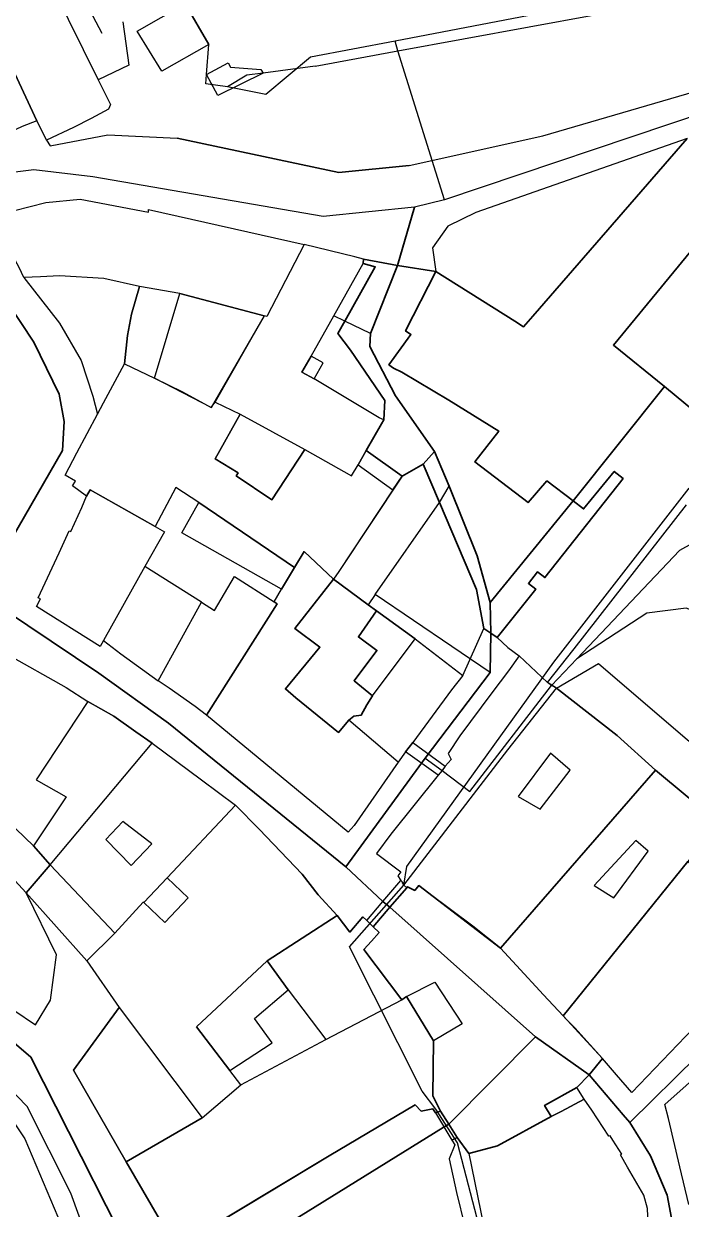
# Model space of a CAD drawing. Header units: millimetres. Extents: x 2635158 to 2636580, y 5834609 to 5836244.
# Drawn here: x 2635887.2 to 2635979, y 5835364.8 to 5835530.5 of the extents above; entities that cross this region are included whole.
import ezdxf

# ---------------------------------------------------------------- set-up
doc = ezdxf.new("R2010")
doc.units = ezdxf.units.MM
for name, color, linetype in [('IRT_OpenStreetMap_Vector geometry_amenity_parking', 44, 'Continuous'), ('IRT_OpenStreetMap_Vector geometry_barrier_fence', 90, 'Continuous'), ('IRT_OpenStreetMap_Vector geometry_barrier_guard_rail', 90, 'Continuous'), ('IRT_OpenStreetMap_Vector geometry_barrier_hedge', 90, 'Continuous'), ('IRT_OpenStreetMap_Vector geometry_barrier_wall', 90, 'Continuous'), ('IRT_OpenStreetMap_Vector geometry_building_civic', 10, 'Continuous'), ('IRT_OpenStreetMap_Vector geometry_building_industrial', 10, 'Continuous'), ('IRT_OpenStreetMap_Vector geometry_building_residential', 10, 'Continuous'), ('IRT_OpenStreetMap_Vector geometry_building_yes', 10, 'Continuous'), ('IRT_OpenStreetMap_Vector geometry_highway_corridor', 220, 'Continuous'), ('IRT_OpenStreetMap_Vector geometry_highway_residential', 220, 'Continuous'), ('IRT_OpenStreetMap_Vector geometry_highway_service', 220, 'Continuous'), ('IRT_OpenStreetMap_Vector geometry_highway_steps', 220, 'Continuous'), ('IRT_OpenStreetMap_Vector geometry_historic_castle', 20, 'Continuous'), ('IRT_OpenStreetMap_Vector geometry_landuse_forest', 60, 'Continuous'), ('IRT_OpenStreetMap_Vector geometry_landuse_grass', 60, 'Continuous'), ('IRT_OpenStreetMap_Vector geometry_leisure_garden', 82, 'Continuous'), ('IRT_OpenStreetMap_Vector geometry_leisure_outdoor_seating', 82, 'Continuous'), ('IRT_OpenStreetMap_Vector geometry_natural_wood', 72, 'Continuous'), ('IRT_OpenStreetMap_Vector geometry_unknown', 7, 'Continuous')]:
    doc.layers.add(name, color=color, linetype=linetype)
doc.layers.add('IRT_OpenStreetMap_Vector geometry_highway_footway', color=220, linetype='Continuous', lineweight=30)
doc.layers.add('IRT_OpenStreetMap_Vector geometry_highway_pedestrian', color=220, linetype='Continuous', lineweight=35)

msp = doc.modelspace()

# ---------------------------------------------------------------- linework, layer by layer
at = {"layer": 'IRT_OpenStreetMap_Vector geometry_amenity_parking'}
for points in [[(2635963.13, 5835532.67), (2635939.07, 5835528.08), (2635927.23, 5835525.83), (2635921.01, 5835520.62), (2635915.62, 5835521.69), (2635912.61, 5835522.09), (2635912.72, 5835523.43), (2635913.04, 5835527.62), (2635909.71, 5835533.3)], [(2635940.66, 5835394.54), (2635944.63, 5835396.54), (2635948.43, 5835390.75), (2635944.42, 5835388.33), (2635940.66, 5835394.54)]]:
    msp.add_lwpolyline(points, dxfattribs=at)
at = {"layer": 'IRT_OpenStreetMap_Vector geometry_barrier_fence'}
for points in [[(2635878.65, 5835418.64), (2635887.49, 5835409.03)], [(2635900.52, 5835393), (2635894.1, 5835384.24), (2635901.5, 5835371.46)]]:
    msp.add_lwpolyline(points, dxfattribs=at)
at = {"layer": 'IRT_OpenStreetMap_Vector geometry_barrier_guard_rail'}
msp.add_lwpolyline([(2635941.02, 5835510.68), (2635931.2, 5835509.7), (2635908.6, 5835514.51)], dxfattribs=at)
at = {"layer": 'IRT_OpenStreetMap_Vector geometry_barrier_hedge'}
for points in [[(2635895.97, 5835399.53), (2635887.49, 5835409.03), (2635890.87, 5835412.93)], [(2635860.66, 5835386.77), (2635858.8, 5835383.83), (2635858.02, 5835379.6), (2635858.18, 5835374.62), (2635865.89, 5835342.57), (2635868.33, 5835340.6), (2635884.99, 5835344.83), (2635888.95, 5835346.55), (2635897.78, 5835350.14), (2635898.61, 5835353.7), (2635893.74, 5835367.07), (2635887.67, 5835379.18), (2635882.16, 5835384.81), (2635876.83, 5835387.49), (2635870.63, 5835389.16), (2635864.79, 5835388.72), (2635860.66, 5835386.77)]]:
    msp.add_lwpolyline(points, dxfattribs=at)
at = {"layer": 'IRT_OpenStreetMap_Vector geometry_barrier_wall'}
for points in [[(2635888.98, 5835516.95), (2635890.37, 5835514.24), (2635890.85, 5835513.46), (2635898.92, 5835514.97), (2635908.6, 5835514.51)], [(2635930.46, 5835452.89), (2635935.29, 5835449.3), (2635936.47, 5835448.46)], [(2635951.47, 5835445.97), (2635950.43, 5835451.45)], [(2635945.41, 5835378.53), (2635946.55, 5835376.72), (2635947.74, 5835374.86)]]:
    msp.add_lwpolyline(points, dxfattribs=at)
at = {"layer": 'IRT_OpenStreetMap_Vector geometry_building_civic'}
for points in [[(2635933.89, 5835468.84), (2635935, 5835470.85), (2635937.16, 5835474.57), (2635937.48, 5835475.14), (2635936.83, 5835475.44), (2635927.75, 5835480.86), (2635926.03, 5835481.82), (2635927.35, 5835484.04), (2635930.5, 5835489.69), (2635934.6, 5835497.01), (2635934.64, 5835497.59), (2635933.42, 5835497.94), (2635926.33, 5835499.66), (2635921.13, 5835489.57), (2635920.75, 5835489.68), (2635913.93, 5835477.67), (2635913.9, 5835477.62), (2635917.42, 5835475.94), (2635926.44, 5835471.02), (2635932.95, 5835467.3), (2635933.89, 5835468.84)], [(2635912.69, 5835433.85), (2635922.6, 5835449.43), (2635922.15, 5835449.7), (2635923.2, 5835451.46), (2635925, 5835454.5), (2635926.33, 5835456.73), (2635930.46, 5835452.89), (2635925.07, 5835445.98), (2635928.55, 5835443.37), (2635923.73, 5835437.55), (2635925.2, 5835436.31), (2635931.15, 5835431.47), (2635932.6, 5835433.17), (2635933.28, 5835433.73), (2635934.32, 5835433.89), (2635935.1, 5835435.31), (2635935.9, 5835436.59), (2635941.86, 5835444.54), (2635948.53, 5835439.43), (2635946.92, 5835437.42), (2635941.52, 5835430.07), (2635940.53, 5835428.75), (2635939.47, 5835427.29), (2635933.32, 5835418.43), (2635932.49, 5835417.51), (2635912.69, 5835433.85)], [(2635961.6, 5835437.65), (2635960.92, 5835438.03), (2635960.37, 5835438.45), (2635956.37, 5835442.16), (2635954.9, 5835440.07), (2635952.55, 5835436.97), (2635948.11, 5835430.96), (2635946.45, 5835428.52), (2635946.87, 5835427.68), (2635946.07, 5835426.76), (2635945.61, 5835426.13), (2635945.08, 5835425.47), (2635938.47, 5835417.22), (2635936.48, 5835414.52), (2635939.88, 5835411.98), (2635939.43, 5835411.42), (2635939.87, 5835410.76), (2635940.09, 5835410.52), (2635940.03, 5835410.37), (2635940.3, 5835410.09), (2635954.82, 5835429.03), (2635961.6, 5835437.65)]]:
    msp.add_lwpolyline(points, dxfattribs=at)
at = {"layer": 'IRT_OpenStreetMap_Vector geometry_building_industrial'}
msp.add_lwpolyline([(2635903.02, 5835529.45), (2635909.71, 5835533.3), (2635913.04, 5835527.62), (2635906.45, 5835523.86), (2635903.02, 5835529.45)], dxfattribs=at)
at = {"layer": 'IRT_OpenStreetMap_Vector geometry_building_residential'}
for points in [[(2635877.63, 5835513.43), (2635872.97, 5835522.64), (2635866.85, 5835535.23), (2635876.31, 5835539.3), (2635878.21, 5835540.14), (2635888.98, 5835516.95), (2635886.97, 5835516.14), (2635879.01, 5835512.42), (2635878.23, 5835512.65), (2635877.63, 5835513.43)], [(2635926.33, 5835499.66), (2635921.13, 5835489.57), (2635920.75, 5835489.68), (2635909, 5835492.79), (2635903.35, 5835493.8), (2635898.38, 5835494.92), (2635892.18, 5835495.28), (2635889.5, 5835495.14), (2635887.19, 5835495.04), (2635886.52, 5835496.46), (2635884.92, 5835499.4), (2635882.96, 5835503.24), (2635885.89, 5835504.42), (2635890.25, 5835505.51), (2635895.05, 5835505.97), (2635904.6, 5835504.16), (2635904.6, 5835504.55), (2635926.33, 5835499.66)], [(2635906.85, 5835459.5), (2635904.07, 5835454.64), (2635898.33, 5835444.3), (2635897.87, 5835443.46), (2635888.97, 5835449.05), (2635889.52, 5835450.11), (2635889.2, 5835450.25), (2635892.12, 5835456.57), (2635893.52, 5835459.65), (2635893.76, 5835459.54), (2635895.28, 5835462.91), (2635895.93, 5835464.47), (2635896.46, 5835465.35), (2635905.54, 5835460.22), (2635906.85, 5835459.5)], [(2635893.08, 5835422.44), (2635888.51, 5835415.61), (2635882.24, 5835421.61), (2635884.55, 5835424.49), (2635874.24, 5835430.51), (2635879.45, 5835436.34), (2635877.23, 5835437.97), (2635880.3, 5835444.35), (2635884.66, 5835442.48), (2635893.09, 5835437.74), (2635896.12, 5835435.77), (2635888.89, 5835424.81), (2635893.08, 5835422.44)], [(2635905.13, 5835429.95), (2635902.82, 5835431.54), (2635899.78, 5835433.75), (2635896.12, 5835435.77), (2635888.89, 5835424.81), (2635893.08, 5835422.44), (2635888.51, 5835415.61), (2635890.87, 5835412.93), (2635905.13, 5835429.95)], [(2635917.49, 5835382.2), (2635915.95, 5835384.21), (2635911.29, 5835390.29), (2635921.18, 5835399.53), (2635930.95, 5835405.85), (2635928.32, 5835408.76), (2635926.05, 5835411.65), (2635920.07, 5835417.92), (2635916.76, 5835421.28), (2635907.19, 5835411.14), (2635910.13, 5835408.36), (2635906.86, 5835404.89), (2635903.93, 5835407.67), (2635903.87, 5835407.72), (2635899.91, 5835403.42), (2635895.97, 5835399.53), (2635900.52, 5835393), (2635912.08, 5835377.6), (2635917.49, 5835382.2)], [(2635979.95, 5835413.4), (2635986.72, 5835408.45), (2635981.98, 5835403.11), (2635987.81, 5835398.53), (2635982.83, 5835392.3), (2635972.12, 5835381.15), (2635970, 5835383.61), (2635968.03, 5835385.9), (2635964.16, 5835390.16), (2635962.92, 5835391.44), (2635962.52, 5835391.86), (2635979.95, 5835413.4)], [(2635934.71, 5835401.12), (2635935.76, 5835402.29), (2635936.83, 5835403.48), (2635936.01, 5835404.27), (2635935.1, 5835405.16), (2635934.56, 5835405.68), (2635932.71, 5835403.56), (2635930.95, 5835405.85), (2635921.18, 5835399.53), (2635924.1, 5835395.46), (2635929.39, 5835388.53), (2635939.98, 5835394.09), (2635934.71, 5835401.12)], [(2635940.66, 5835394.54), (2635944.42, 5835388.33), (2635944.31, 5835380.66), (2635945.41, 5835378.53), (2635944.68, 5835378.29), (2635944.35, 5835378.83), (2635942.72, 5835378.51), (2635941.87, 5835379.41), (2635929.83, 5835372.28), (2635908.48, 5835359.43), (2635901.5, 5835371.46), (2635912.08, 5835377.6), (2635917.49, 5835382.2), (2635929.39, 5835388.53), (2635939.98, 5835394.09), (2635940.66, 5835394.54)], [(2635976.74, 5835379.44), (2635982.7, 5835384.77), (2635994.3, 5835373.04), (2635980.1, 5835365.49), (2635978.82, 5835370.74), (2635977.24, 5835377.49), (2635976.74, 5835379.44)], [(2635974.56, 5835359.62), (2635974.32, 5835364.91), (2635973.81, 5835366.79), (2635971.54, 5835370.69), (2635970.53, 5835372.42), (2635970.72, 5835372.52), (2635969.5, 5835374.46), (2635969.11, 5835375.09), (2635968.94, 5835375.02), (2635966.56, 5835378.68), (2635965.49, 5835380.18), (2635962.25, 5835378.49), (2635960.87, 5835377.76), (2635953.37, 5835373.69), (2635949.36, 5835372.6), (2635947.74, 5835374.86), (2635946.97, 5835374.46), (2635947.38, 5835373.83), (2635946.6, 5835371.88), (2635947.65, 5835367.15), (2635948.8, 5835362.4)]]:
    msp.add_lwpolyline(points, dxfattribs=at)
at = {"layer": 'IRT_OpenStreetMap_Vector geometry_building_yes'}
for points in [[(2635878.21, 5835540.14), (2635888.6, 5835544.89), (2635892.72, 5835537.08), (2635892.98, 5835536.4), (2635891.26, 5835535.43), (2635897.58, 5835522.65), (2635899.29, 5835519.23), (2635899.01, 5835518.55), (2635896.58, 5835517.27), (2635894.11, 5835515.99), (2635890.37, 5835514.24), (2635888.98, 5835516.95), (2635878.21, 5835540.14)], [(2635915.71, 5835525.05), (2635916.08, 5835524.45), (2635920.29, 5835524.13), (2635920.61, 5835523.58), (2635914.27, 5835520.47), (2635912.72, 5835523.43), (2635915.71, 5835525.05)], [(2635905.46, 5835480.98), (2635909, 5835492.79), (2635903.35, 5835493.8), (2635902.21, 5835489.91), (2635901.67, 5835486.95), (2635901.23, 5835482.98), (2635905.46, 5835480.98)], [(2635894.42, 5835466.58), (2635892.94, 5835467.42), (2635894.59, 5835470.53), (2635897.49, 5835475.94), (2635898.32, 5835477.51), (2635901.23, 5835482.98), (2635905.46, 5835480.98), (2635909.35, 5835479.07), (2635913.37, 5835476.87), (2635913.9, 5835477.62), (2635917.42, 5835475.94), (2635913.9, 5835469.71), (2635917.11, 5835467.72), (2635916.87, 5835467.31), (2635921.85, 5835463.95), (2635926.44, 5835471.02), (2635932.95, 5835467.3), (2635933.89, 5835468.84), (2635938.73, 5835465.36), (2635931.19, 5835453.95), (2635930.46, 5835452.89), (2635926.33, 5835456.73), (2635925, 5835454.5), (2635911.64, 5835463.58), (2635908.41, 5835465.69), (2635905.54, 5835460.22), (2635896.46, 5835465.35), (2635895.93, 5835464.47), (2635893.99, 5835465.94), (2635894.42, 5835466.58)], [(2635929.01, 5835483.11), (2635927.35, 5835484.04), (2635926.03, 5835481.82), (2635927.75, 5835480.86), (2635929.01, 5835483.11)], [(2635940.05, 5835467.29), (2635935, 5835470.85), (2635933.89, 5835468.84), (2635938.73, 5835465.36), (2635940.05, 5835467.29)], [(2635911.64, 5835463.58), (2635925, 5835454.5), (2635923.2, 5835451.46), (2635909.26, 5835459.37), (2635911.64, 5835463.58)], [(2635912.02, 5835449.65), (2635904.07, 5835454.64), (2635898.33, 5835444.3), (2635900.72, 5835442.45), (2635905.96, 5835438.67), (2635912.02, 5835449.65)], [(2635912.69, 5835433.85), (2635911.11, 5835435.07), (2635907.48, 5835437.64), (2635905.96, 5835438.67), (2635912.02, 5835449.65), (2635913.82, 5835448.52), (2635916.61, 5835453.23), (2635922.15, 5835449.7), (2635922.6, 5835449.43), (2635912.69, 5835433.85)], [(2635941.86, 5835444.54), (2635936.47, 5835448.46), (2635933.94, 5835444.81), (2635936.52, 5835442.93), (2635933.33, 5835438.69), (2635935.9, 5835436.59), (2635941.86, 5835444.54)], [(2635941.52, 5835430.07), (2635946.07, 5835426.76), (2635945.61, 5835426.13), (2635945.08, 5835425.47), (2635940.53, 5835428.75), (2635941.52, 5835430.07)], [(2635935.1, 5835405.16), (2635937.36, 5835407.82), (2635939.87, 5835410.76), (2635940.09, 5835410.52), (2635940.03, 5835410.37), (2635940.3, 5835410.09), (2635940.7, 5835409.74), (2635938.34, 5835407.05), (2635936.01, 5835404.27), (2635935.1, 5835405.16)], [(2635921.9, 5835388.09), (2635919.41, 5835391.47), (2635924.1, 5835395.46), (2635921.18, 5835399.53), (2635911.29, 5835390.29), (2635915.95, 5835384.21), (2635921.9, 5835388.09)], [(2635944.68, 5835378.29), (2635946.97, 5835374.46), (2635947.74, 5835374.86), (2635946.55, 5835376.72), (2635945.41, 5835378.53), (2635944.68, 5835378.29)]]:
    msp.add_lwpolyline(points, dxfattribs=at)
at = {"layer": 'IRT_OpenStreetMap_Vector geometry_highway_corridor'}
for points in [[(2635944.73, 5835378.82), (2635942.85, 5835381.3), (2635932.68, 5835401.5), (2635940.3, 5835410.09), (2635940.68, 5835412.74), (2635961.25, 5835441.26), (2635980.16, 5835465.6), (2635989.69, 5835457.81), (2635994.6, 5835463.6), (2635997.42, 5835461.36), (2636010.76, 5835477.86), (2636037.98, 5835457.62), (2636060.12, 5835461.35), (2636073.02, 5835453.28), (2636082.72, 5835463.47), (2636084.85, 5835462.77)], [(2635939.47, 5835427.29), (2635932.6, 5835433.17)], [(2635947.79, 5835374.1), (2635944.73, 5835378.82)], [(2635908.9, 5835317.59), (2635911.43, 5835317.81), (2635945.31, 5835352.9), (2635949.17, 5835360.36), (2635950.54, 5835363.53), (2635947.79, 5835374.1)]]:
    msp.add_lwpolyline(points, dxfattribs=at)
at = {"layer": 'IRT_OpenStreetMap_Vector geometry_highway_footway'}
for points in [[(2635927.89, 5835524.57), (2635939.46, 5835526.71), (2635966.95, 5835531.76), (2636071.12, 5835555.39), (2636091.24, 5835560)], [(2635939.46, 5835526.71), (2635939.07, 5835528.08)], [(2635927.89, 5835524.57), (2635920.61, 5835523.58), (2635918.32, 5835523.3), (2635915.62, 5835521.69)], [(2635935.64, 5835487.21), (2635932.03, 5835488.95), (2635930.5, 5835489.69)], [(2635944.56, 5835470.74), (2635943, 5835468.93), (2635940.05, 5835467.29), (2635931.19, 5835453.95), (2635930.46, 5835452.89)], [(2635936.28, 5835450.74), (2635945.27, 5835463.59), (2635946.62, 5835465.89)], [(2635984.63, 5835460.11), (2635978.79, 5835456.87), (2635964.43, 5835441.74), (2635960.92, 5835438.03)], [(2635952.32, 5835439.84), (2635936.28, 5835450.74), (2635935.29, 5835449.3)], [(2635993.9, 5835438.7), (2635985.75, 5835446.58), (2635979.72, 5835448.84), (2635974.24, 5835448.11), (2635964.43, 5835441.74)], [(2635945.61, 5835426.13), (2635949.5, 5835423.22), (2635960.92, 5835438.03)], [(2635943.24, 5835427.86), (2635945.61, 5835426.13)]]:
    msp.add_lwpolyline(points, dxfattribs=at)
at = {"layer": 'IRT_OpenStreetMap_Vector geometry_highway_pedestrian'}
for points in [[(2635881.02, 5835450.87), (2635892.6, 5835470.88), (2635892.82, 5835474.92), (2635892.14, 5835478.74), (2635888.6, 5835485.99), (2635884.86, 5835491.64), (2635875.51, 5835508.14)], [(2635952.32, 5835439.84), (2635952.42, 5835445.33), (2635952.36, 5835449.63), (2635950.52, 5835456.16), (2635946.62, 5835465.89), (2635944.56, 5835470.74), (2635939.1, 5835478.49), (2635935.54, 5835485.39), (2635935.64, 5835487.21), (2635939.39, 5835496.7), (2635941.79, 5835504.87)], [(2635970.93, 5835466.94), (2635959.98, 5835453.1), (2635958.96, 5835453.9), (2635957.69, 5835452.29), (2635958.7, 5835451.49), (2635953.33, 5835444.71), (2635952.42, 5835445.33), (2635951.47, 5835445.97), (2635950.43, 5835451.45), (2635945.27, 5835463.59), (2635943, 5835468.93), (2635940.05, 5835467.29), (2635935, 5835470.85), (2635937.16, 5835474.57), (2635937.48, 5835475.14), (2635937.61, 5835477.86), (2635932.84, 5835484.87), (2635931.06, 5835487.2), (2635932.03, 5835488.95), (2635936.26, 5835496.54), (2635934.6, 5835497.01), (2635934.64, 5835497.59), (2635939.39, 5835496.7), (2635944.73, 5835495.89), (2635940.52, 5835487.57), (2635941.26, 5835487.07), (2635938.2, 5835482.84), (2635938.83, 5835482.36), (2635940.02, 5835481.81), (2635946.56, 5835477.92), (2635953.55, 5835473.57), (2635950.22, 5835469.26), (2635957.63, 5835463.59), (2635960.27, 5835466.6), (2635963.93, 5835463.81), (2635965.39, 5835462.7), (2635969.67, 5835467.95), (2635970.93, 5835466.94)], [(2635980.39, 5835498.74), (2635984.17, 5835495.63), (2635981.79, 5835492.76), (2635988.06, 5835487.59), (2635990.46, 5835490.45), (2635993.55, 5835487.91), (2635982.67, 5835474.86), (2635976.72, 5835479.82), (2635969.57, 5835485.6), (2635980.39, 5835498.74)], [(2635963.93, 5835463.81), (2635976.72, 5835479.82)], [(2635952.36, 5835449.63), (2635963.93, 5835463.81)], [(2635930.46, 5835452.89), (2635925.07, 5835445.98), (2635928.55, 5835443.37), (2635923.73, 5835437.55), (2635925.2, 5835436.31), (2635931.15, 5835431.47), (2635932.6, 5835433.17), (2635933.28, 5835433.73), (2635934.32, 5835433.89), (2635935.1, 5835435.31), (2635935.9, 5835436.59), (2635933.33, 5835438.69), (2635936.52, 5835442.93), (2635933.94, 5835444.81), (2635936.47, 5835448.46), (2635935.29, 5835449.3), (2635930.46, 5835452.89)], [(2635937.36, 5835407.82), (2635932.19, 5835412.66), (2635907.41, 5835432.75), (2635897.65, 5835439.76), (2635881.02, 5835450.87)], [(2635932.19, 5835412.66), (2635943.24, 5835427.86), (2635952.32, 5835439.84)], [(2635936.01, 5835404.27), (2635936.83, 5835403.48), (2635935.76, 5835402.29), (2635934.71, 5835401.12), (2635939.98, 5835394.09), (2635940.66, 5835394.54), (2635944.42, 5835388.33), (2635944.31, 5835380.66), (2635945.41, 5835378.53), (2635946.55, 5835376.72), (2635947.74, 5835374.86), (2635949.36, 5835372.6), (2635953.37, 5835373.69), (2635960.87, 5835377.76), (2635959.94, 5835379.32), (2635964.46, 5835381.81), (2635966.18, 5835383.62), (2635968.03, 5835385.9), (2635962.52, 5835391.86), (2635959.81, 5835394.79), (2635956.02, 5835398.88), (2635953.78, 5835401.31), (2635942.37, 5835410.04), (2635941.8, 5835409.37), (2635940.8, 5835409.89), (2635940.7, 5835409.74), (2635938.34, 5835407.05), (2635936.01, 5835404.27)], [(2635938.34, 5835407.05), (2635937.36, 5835407.82)], [(2635958.66, 5835388.9), (2635938.34, 5835407.05)], [(2635971.84, 5835376.94), (2635981.29, 5835386.26), (2635985.47, 5835390.38), (2635992.11, 5835397.14), (2635993.71, 5835398.72), (2635999.14, 5835406.77)], [(2635850.45, 5835395.73), (2635862.54, 5835394.94), (2635870.61, 5835394.71), (2635876.42, 5835393.84), (2635882.47, 5835390.9), (2635888.18, 5835386.08), (2635905.73, 5835351.41)], [(2635946.55, 5835376.72), (2635958.66, 5835388.9)], [(2635971.84, 5835376.94), (2635970.92, 5835378.03), (2635966.18, 5835383.62), (2635958.66, 5835388.9)], [(2635971.84, 5835376.94), (2635974.73, 5835372.3), (2635977.07, 5835366.76), (2635978.08, 5835361.31), (2635978.28, 5835355.73), (2635977.64, 5835348.04), (2635969.83, 5835312.32), (2635947.43, 5835286.8), (2635937.12, 5835279.77), (2635931.25, 5835276.92), (2635925.44, 5835274.98), (2635897.67, 5835269.48)], [(2635946.55, 5835376.72), (2635945.77, 5835376.25)], [(2635945.77, 5835376.25), (2635905.73, 5835351.41)]]:
    msp.add_lwpolyline(points, dxfattribs=at)
at = {"layer": 'IRT_OpenStreetMap_Vector geometry_highway_residential'}
msp.add_lwpolyline([(2636073.17, 5835593.09), (2636078.37, 5835584.05), (2636083.58, 5835573.45), (2636085.18, 5835569.41), (2636088, 5835564.43), (2636091.24, 5835560), (2636098.97, 5835551.26), (2636105.01, 5835543.87), (2636107.91, 5835536.19), (2636107.38, 5835531.02), (2636104.6, 5835527.97), (2636086.82, 5835528.07), (2636074.66, 5835528.71), (2636027.71, 5835531.66), (2636022.92, 5835530.23), (2635982.5, 5835518.22), (2635945.97, 5835505.89), (2635941.79, 5835504.87), (2635929.01, 5835503.55), (2635896.83, 5835509.11), (2635888.6, 5835510.09), (2635878.06, 5835508.8), (2635875.51, 5835508.14)], dxfattribs=at)
at = {"layer": 'IRT_OpenStreetMap_Vector geometry_highway_service'}
msp.add_lwpolyline([(2635895.68, 5835578.55), (2635890.83, 5835560.95), (2635893.43, 5835538.05), (2635898.07, 5835529.19)], dxfattribs=at)
at = {"layer": 'IRT_OpenStreetMap_Vector geometry_highway_steps'}
msp.add_lwpolyline([(2635945.97, 5835505.89), (2635939.46, 5835526.71)], dxfattribs=at)
at = {"layer": 'IRT_OpenStreetMap_Vector geometry_historic_castle'}
msp.add_lwpolyline([(2635884.66, 5835442.48), (2635893.09, 5835437.74), (2635896.12, 5835435.77), (2635899.78, 5835433.75), (2635902.82, 5835431.54), (2635905.13, 5835429.95), (2635912, 5835424.84), (2635916.76, 5835421.28), (2635920.07, 5835417.92), (2635926.05, 5835411.65), (2635928.32, 5835408.76), (2635930.95, 5835405.85), (2635932.71, 5835403.56), (2635934.56, 5835405.68), (2635935.1, 5835405.16), (2635936.01, 5835404.27), (2635936.83, 5835403.48), (2635935.76, 5835402.29), (2635934.71, 5835401.12), (2635939.98, 5835394.09), (2635940.66, 5835394.54), (2635944.42, 5835388.33), (2635944.31, 5835380.66), (2635945.41, 5835378.53), (2635946.55, 5835376.72), (2635947.74, 5835374.86), (2635949.36, 5835372.6), (2635951.42, 5835362.61)], dxfattribs=at)
at = {"layer": 'IRT_OpenStreetMap_Vector geometry_landuse_forest'}
msp.add_lwpolyline([(2635860.51, 5835380), (2635861.53, 5835383.18), (2635864.18, 5835385.55), (2635872.28, 5835386.97), (2635878.04, 5835385.4), (2635882.05, 5835382.44), (2635887.34, 5835374.67), (2635893.49, 5835360.1), (2635895.92, 5835353.13), (2635891.44, 5835349.09), (2635877.93, 5835345.53), (2635870.01, 5835342.86), (2635866.75, 5835346.33), (2635864.2, 5835357.05), (2635860.25, 5835370.73), (2635860.51, 5835380)], dxfattribs=at)
at = {"layer": 'IRT_OpenStreetMap_Vector geometry_landuse_grass'}
for points in [[(2635979.88, 5835514.45), (2635950.33, 5835504.14), (2635946.43, 5835502.21), (2635944.29, 5835499.17), (2635944.73, 5835495.89), (2635955.77, 5835488.95), (2635957, 5835488.14), (2635958.31, 5835489.65), (2635979.88, 5835514.45)], [(2635934.6, 5835497.01), (2635936.26, 5835496.54), (2635932.03, 5835488.95), (2635931.06, 5835487.2), (2635932.84, 5835484.87), (2635937.61, 5835477.86), (2635937.48, 5835475.14), (2635936.83, 5835475.44), (2635927.75, 5835480.86), (2635929.01, 5835483.11), (2635927.35, 5835484.04), (2635930.5, 5835489.69), (2635934.6, 5835497.01)], [(2635948.53, 5835439.43), (2635951.47, 5835445.97), (2635950.43, 5835451.45), (2635945.27, 5835463.59), (2635943, 5835468.93), (2635940.05, 5835467.29), (2635931.19, 5835453.95), (2635930.46, 5835452.89), (2635936.47, 5835448.46), (2635941.86, 5835444.54), (2635948.53, 5835439.43)]]:
    msp.add_lwpolyline(points, dxfattribs=at)
at = {"layer": 'IRT_OpenStreetMap_Vector geometry_leisure_garden'}
for points in [[(2635984.31, 5835418.8), (2635975.42, 5835426.2), (2635970.08, 5835431.04), (2635961.6, 5835437.65), (2635960.37, 5835438.45), (2635964.08, 5835443.15), (2635979.77, 5835463.26)], [(2635852.85, 5835422.43), (2635849.7, 5835423.16), (2635846.15, 5835421.26), (2635844.01, 5835419.63), (2635845.36, 5835414.58), (2635849.71, 5835408.02), (2635854.43, 5835401.16), (2635858.45, 5835398.92), (2635863.77, 5835398.79), (2635870.1, 5835399.41), (2635875.05, 5835399.04), (2635880.56, 5835397.32), (2635885.79, 5835392.64), (2635888.82, 5835390.61), (2635890.9, 5835394.05), (2635891.76, 5835400.38), (2635887.49, 5835409.03), (2635878.65, 5835418.64), (2635871.04, 5835412.61), (2635861.36, 5835424), (2635857.68, 5835421.61), (2635855.85, 5835423.86), (2635853.18, 5835421.88), (2635852.85, 5835422.43)], [(2635887.49, 5835409.03), (2635895.97, 5835399.53), (2635899.91, 5835403.42), (2635890.87, 5835412.93), (2635887.49, 5835409.03)], [(2635900.52, 5835393), (2635912.08, 5835377.6), (2635901.5, 5835371.46), (2635894.1, 5835384.24), (2635900.52, 5835393)]]:
    msp.add_lwpolyline(points, dxfattribs=at)
at = {"layer": 'IRT_OpenStreetMap_Vector geometry_leisure_outdoor_seating'}
for points in [[(2635887.19, 5835495.04), (2635892.18, 5835488.68), (2635895.19, 5835483.43), (2635896.83, 5835478.48), (2635897.49, 5835475.94), (2635898.32, 5835477.51), (2635901.23, 5835482.98), (2635901.67, 5835486.95), (2635902.21, 5835489.91), (2635903.35, 5835493.8), (2635898.38, 5835494.92), (2635892.18, 5835495.28), (2635889.5, 5835495.14), (2635887.19, 5835495.04)], [(2635909, 5835492.79), (2635920.75, 5835489.68), (2635913.37, 5835476.87), (2635905.46, 5835480.98), (2635909, 5835492.79)], [(2635917.42, 5835475.94), (2635926.44, 5835471.02), (2635921.85, 5835463.95), (2635916.87, 5835467.31), (2635917.11, 5835467.72), (2635913.9, 5835469.71), (2635917.42, 5835475.94)], [(2635967.48, 5835441.1), (2635979.59, 5835430.7), (2635988.32, 5835423.41), (2635984.31, 5835418.8), (2635975.42, 5835426.2), (2635970.08, 5835431.04), (2635961.6, 5835437.65), (2635967.48, 5835441.1)], [(2635884.55, 5835424.49), (2635874.24, 5835430.51), (2635873.24, 5835428.73), (2635872.51, 5835427.41), (2635871.89, 5835426.88), (2635878.65, 5835418.64), (2635887.49, 5835409.03), (2635890.87, 5835412.93), (2635888.51, 5835415.61), (2635882.24, 5835421.61), (2635884.55, 5835424.49)], [(2635965.49, 5835380.18), (2635964.46, 5835381.81), (2635959.94, 5835379.32), (2635960.87, 5835377.76), (2635962.25, 5835378.49), (2635965.49, 5835380.18)]]:
    msp.add_lwpolyline(points, dxfattribs=at)
at = {"layer": 'IRT_OpenStreetMap_Vector geometry_natural_wood'}
for points in [[(2635901.03, 5835530.8), (2635901.83, 5835524.7), (2635897.58, 5835522.65), (2635899.29, 5835519.23), (2635899.01, 5835518.55), (2635896.58, 5835517.27), (2635894.11, 5835515.99), (2635890.37, 5835514.24), (2635890.85, 5835513.46), (2635898.92, 5835514.97), (2635908.6, 5835514.51), (2635931.2, 5835509.7), (2635941.02, 5835510.68), (2635959.72, 5835514.82), (2636004.07, 5835527.81), (2636029.39, 5835535.48)], [(2635963.13, 5835532.67), (2635939.07, 5835528.08), (2635927.23, 5835525.83), (2635921.01, 5835520.62), (2635915.62, 5835521.69), (2635912.61, 5835522.09), (2635912.72, 5835523.43), (2635913.04, 5835527.62), (2635906.45, 5835523.86), (2635903.02, 5835529.45), (2635909.71, 5835533.3)]]:
    msp.add_lwpolyline(points, dxfattribs=at)
at = {"layer": 'IRT_OpenStreetMap_Vector geometry_unknown'}
for points in [[(2635979.88, 5835514.45), (2635958.31, 5835489.65), (2635957, 5835488.14)], [(2635969.57, 5835485.6), (2635976.72, 5835479.82), (2635982.67, 5835474.86), (2635993.55, 5835487.91), (2635990.46, 5835490.45), (2635984.17, 5835495.63), (2635980.39, 5835498.74), (2635969.57, 5835485.6)], [(2635957, 5835488.14), (2635955.77, 5835488.95), (2635944.73, 5835495.89), (2635940.52, 5835487.57), (2635941.26, 5835487.07), (2635938.2, 5835482.84), (2635938.83, 5835482.36), (2635940.02, 5835481.81), (2635946.56, 5835477.92), (2635953.55, 5835473.57), (2635950.22, 5835469.26), (2635957.63, 5835463.59), (2635960.27, 5835466.6), (2635963.93, 5835463.81), (2635965.39, 5835462.7), (2635969.67, 5835467.95), (2635970.93, 5835466.94), (2635961.38, 5835454.88), (2635959.98, 5835453.1), (2635958.96, 5835453.9), (2635957.69, 5835452.29), (2635958.7, 5835451.49), (2635953.33, 5835444.71), (2635954.83, 5835443.35), (2635956.37, 5835442.16), (2635960.37, 5835438.45), (2635964.08, 5835443.15), (2635979.77, 5835463.26)], [(2635953.78, 5835401.31), (2635949.92, 5835404.38), (2635943.88, 5835408.89), (2635942.37, 5835410.04), (2635941.8, 5835409.37), (2635940.8, 5835409.89), (2635940.7, 5835409.74), (2635940.3, 5835410.09), (2635954.82, 5835429.03), (2635961.6, 5835437.65), (2635970.08, 5835431.04), (2635975.42, 5835426.2), (2635953.78, 5835401.31)], [(2635916.76, 5835421.28), (2635907.19, 5835411.14), (2635903.93, 5835407.67), (2635903.87, 5835407.72), (2635899.91, 5835403.42), (2635890.87, 5835412.93), (2635905.13, 5835429.95), (2635912, 5835424.84), (2635916.76, 5835421.28)], [(2635956.25, 5835422.51), (2635959.34, 5835420.75), (2635963.53, 5835426.17), (2635960.77, 5835428.56), (2635956.25, 5835422.51)], [(2635984.31, 5835418.8), (2635979.95, 5835413.4), (2635962.52, 5835391.86), (2635959.81, 5835394.79), (2635956.02, 5835398.88), (2635953.78, 5835401.31), (2635975.42, 5835426.2), (2635984.31, 5835418.8)], [(2635878.65, 5835418.64), (2635887.49, 5835409.03), (2635890.87, 5835412.93), (2635899.91, 5835403.42), (2635895.97, 5835399.53), (2635900.52, 5835393), (2635894.1, 5835384.24), (2635901.5, 5835371.46), (2635908.48, 5835359.43), (2635918.32, 5835365.34), (2635929.83, 5835372.28), (2635941.87, 5835379.41), (2635942.72, 5835378.51), (2635944.35, 5835378.83), (2635944.68, 5835378.29), (2635945.41, 5835378.53), (2635946.55, 5835376.72), (2635947.74, 5835374.86), (2635946.97, 5835374.46), (2635947.38, 5835373.83), (2635946.6, 5835371.88), (2635947.65, 5835367.15), (2635948.8, 5835362.4)], [(2635902.18, 5835412.88), (2635905.06, 5835415.87), (2635901.01, 5835419), (2635898.62, 5835416.49), (2635902.18, 5835412.88)], [(2635969.64, 5835408.35), (2635974.4, 5835414.86), (2635972.69, 5835416.35), (2635966.89, 5835410.05), (2635969.64, 5835408.35)], [(2635860.66, 5835386.77), (2635858.8, 5835383.83), (2635858.02, 5835379.6), (2635858.18, 5835374.62), (2635865.89, 5835342.57), (2635868.33, 5835340.6), (2635884.99, 5835344.83), (2635888.95, 5835346.55), (2635897.78, 5835350.14), (2635898.61, 5835353.7), (2635893.74, 5835367.07), (2635887.67, 5835379.18), (2635882.16, 5835384.81), (2635876.83, 5835387.49), (2635870.63, 5835389.16), (2635864.79, 5835388.72), (2635860.66, 5835386.77)]]:
    msp.add_lwpolyline(points, dxfattribs=at)

doc.saveas('drawing.dxf')
